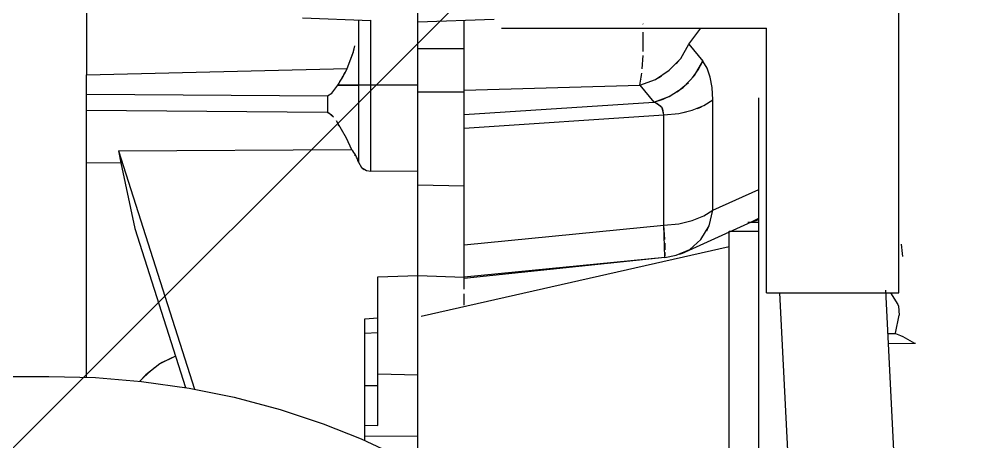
# Model space of a CAD drawing. Header units: millimetres. Extents: x 1084702 to 1166801, y 36632 to 124519.
# Drawn here: x 1103261.5 to 1103407.1, y 47632.4 to 47696.2 of the extents above; entities that cross this region are included whole.
import ezdxf

# ---------------------------------------------------------------- set-up
doc = ezdxf.new("R2010")
doc.units = ezdxf.units.MM
doc.header["$LTSCALE"] = 250
doc.layers.get('0').update_dxf_attribs({"color": 255})
doc.layers.add('%posline', color=240, linetype='Continuous')
doc.layers.add('%symbol', color=1, linetype='Continuous')
doc.styles.add('ROMANS', font='ROMANS.shx', dxfattribs={"height": 100})
doc.dimstyles.new('dott', dxfattribs={"dimscale": 100, "dimtxt": 150, "dimasz": 0.01, "dimexe": 0.5, "dimexo": 1, "dimgap": 1, "dimtad": 1, "dimdsep": 46, "dimtxsty": 'ROMANS', "dimcen": 1.5, "dimclrd": 1, "dimclre": 1, "dimclrt": 2, "dimazin": 2, "dimtfac": 1, "dimtmove": 2, "dimatfit": 3, "dimldrblk": 'DOT', "dimfxl": 1, "dimtvp": 100, "dimtolj": 1, "dimarcsym": 0})

# ---------------------------------------------------------------- blocks, each defined once
blk = doc.blocks.new('_Dot')
at = {"color": 0, "linetype": 'ByBlock', "lineweight": -2}
blk.add_line((-0.5, 0), (-1, 0), dxfattribs=at)
at = {"color": 0, "linetype": 'ByBlock', "const_width": 0.5}
blk.add_lwpolyline([(-0.25, 0, 1), (0.25, 0, 1)], format="xyb", close=True, dxfattribs=at)
blk = doc.blocks.new('GENERATOR-CENTER')
for p, q in [((-1423.47, -177.43), (-1423.47, -77.43)), ((-1496.11, -136.49), (-1496.11, -127.76)), ((-1546.11, -131.69), (-1546.11, -144.51)), ((-1546.11, -134.93), (-1546.11, -136.23)), ((-1513.51, -135.9), (-1503.18, -136.26)), ((-1505.06, -136.19), (-1505.06, -146)), ((-1505.06, -136.23), (-1505.06, -136.19)), ((-1503.26, -136.25), (-1503.18, -136.26)), ((-1503.18, -136.28), (-1503.18, -136.26)), ((-1503.18, -139.26), (-1503.18, -136.28)), ((-1496.19, -136.5), (-1496.14, -136.5)), ((-1496.14, -136.5), (-1496.11, -136.5)), ((-1496.11, -136.5), (-1484.57, -136.1)), ((-1496.11, -140.52), (-1496.11, -136.49)), ((-1496.11, -146), (-1496.11, -136.49)), ((-1489.11, -140.52), (-1489.11, -136.26)), ((-1462.09, -136.82), (-1462.1, -136.81)), ((-1546.11, -138.34), (-1546.11, -139.81)), ((-1505.06, -138.02), (-1505.06, -141.91)), ((-1503.18, -137.37), (-1503.18, -137.27)), ((-1489.11, -140.52), (-1489.11, -136.94)), ((-1483.47, -137.43), (-1443.47, -137.43)), ((-1462.08, -140.95), (-1462.08, -138.04)), ((-1455.15, -139.87), (-1453.35, -137.43)), ((-1443.47, -177.43), (-1443.47, -137.43)), ((-1503.18, -141.12), (-1503.18, -139.26)), ((-1506.76, -143.56), (-1505.83, -141)), ((-1506.76, -143.56), (-1505.86, -141.14)), ((-1505.86, -141.14), (-1505.65, -140.3)), ((-1505.83, -141), (-1505.61, -140.11)), ((-1503.18, -146), (-1503.18, -141.12)), ((-1496.11, -140.52), (-1489.11, -140.52)), ((-1496.11, -140.52), (-1489.11, -140.52)), ((-1489.11, -147.05), (-1489.11, -140.52)), ((-1489.11, -147.05), (-1489.11, -140.52)), ((-1462.05, -140.33), (-1462.04, -140.32)), ((-1456.39, -142), (-1455.15, -139.87)), ((-1455.15, -139.87), (-1453.07, -142.45)), ((-1455.15, -139.87), (-1453.07, -142.45)), ((-1546.11, -141.94), (-1546.11, -144.51)), ((-1503.18, -141.54), (-1503.18, -141.32)), ((-1462.21, -143.58), (-1462.09, -141.56)), ((-1458.12, -143.81), (-1456.39, -142)), ((-1457.07, -142.81), (-1456.71, -142.39)), ((-1454.31, -144.57), (-1453.07, -142.45)), ((-1453.75, -143.75), (-1453.07, -142.45)), ((-1452.43, -143.48), (-1453.07, -142.45)), ((-1452.43, -143.48), (-1453.07, -142.45)), ((-1546.11, -144.51), (-1506.76, -143.56)), ((-1546.11, -144.51), (-1506.76, -143.56)), ((-1460.23, -145.19), (-1458.12, -143.81)), ((-1454.63, -144.97), (-1453.75, -143.75)), ((-1451.94, -144.82), (-1452.43, -143.48)), ((-1451.94, -144.82), (-1452.43, -143.48)), ((-1546.11, -147.42), (-1546.11, -144.51)), ((-1546.11, -147.42), (-1546.11, -144.51)), ((-1462.55, -146.03), (-1462.27, -144.22)), ((-1462.55, -146.03), (-1460.23, -145.19)), ((-1462.37, -145.19), (-1462.39, -145.18)), ((-1462.33, -145.24), (-1462.34, -145.23)), ((-1462.3, -144.59), (-1462.28, -144.58)), ((-1462.28, -144.58), (-1462.26, -144.57)), ((-1459.78, -144.95), (-1459.3, -144.67)), ((-1456.05, -146.39), (-1454.31, -144.57)), ((-1451.63, -146.43), (-1451.94, -144.82)), ((-1451.63, -146.43), (-1451.94, -144.82)), ((-1509.1, -147.27), (-1508.17, -146.04)), ((-1508.92, -147.07), (-1508.17, -146.04)), ((-1508.17, -146.04), (-1507.66, -146.04)), ((-1508.16, -146.01), (-1507.66, -146.01)), ((-1507.66, -146.01), (-1505.99, -146.01)), ((-1507.66, -146.04), (-1505.99, -146.04)), ((-1505.99, -146.01), (-1505.06, -146)), ((-1505.99, -146.04), (-1505.06, -146.04)), ((-1505.06, -146), (-1504.85, -146)), ((-1505.06, -146), (-1505.06, -156.57)), ((-1505.06, -146), (-1504.85, -146)), ((-1505.06, -146.04), (-1505.06, -156.3)), ((-1504.85, -146), (-1504.15, -146)), ((-1504.85, -146), (-1504.15, -146)), ((-1504.15, -146), (-1503.18, -146)), ((-1504.15, -146), (-1503.18, -146)), ((-1503.18, -146), (-1496.11, -146)), ((-1503.18, -146), (-1496.11, -146)), ((-1503.18, -151.26), (-1503.18, -146)), ((-1496.11, -150.88), (-1496.11, -146)), ((-1496.11, -159.08), (-1496.11, -146)), ((-1496.11, -147.05), (-1489.11, -147.05)), ((-1496.11, -147.05), (-1489.11, -147.05)), ((-1489.11, -146.81), (-1462.55, -146.03)), ((-1489.11, -146.81), (-1462.55, -146.03)), ((-1489.11, -151.16), (-1489.11, -147.05)), ((-1489.11, -161.28), (-1489.11, -147.05)), ((-1462.55, -146.03), (-1460.47, -148.61)), ((-1462.55, -146.03), (-1460.47, -148.61)), ((-1458.15, -147.77), (-1456.05, -146.39)), ((-1456.94, -147.06), (-1455.22, -145.63)), ((-1451.53, -148.28), (-1451.63, -146.43)), ((-1451.53, -148.28), (-1451.63, -146.43)), ((-1546.11, -147.51), (-1546.11, -147.33)), ((-1546.11, -149.86), (-1546.11, -147.42)), ((-1546.09, -147.42), (-1509.73, -147.64)), ((-1546.09, -147.42), (-1546.08, -147.42)), ((-1509.75, -147.65), (-1509.1, -147.27)), ((-1509.75, -147.64), (-1509.75, -150.2)), ((-1509.75, -147.65), (-1509.73, -147.64)), ((-1460.47, -148.61), (-1458.15, -147.77)), ((-1460.47, -148.61), (-1459.06, -148.17)), ((-1459.06, -148.17), (-1457.7, -147.53)), ((-1452.9, -149.15), (-1451.53, -148.28)), ((-1451.53, -164.93), (-1451.53, -148.28)), ((-1451.53, -164.93), (-1451.53, -148.28)), ((-1444.61, -157.22), (-1444.61, -147.99)), ((-1509.77, -150.2), (-1546.13, -149.86)), ((-1546.11, -157.76), (-1546.11, -149.86)), ((-1546.11, -157.76), (-1546.11, -149.86)), ((-1489.11, -150.5), (-1460.47, -148.61)), ((-1489.11, -150.5), (-1460.47, -148.61)), ((-1459.99, -148.82), (-1460.47, -148.61)), ((-1460.23, -148.71), (-1460.47, -148.61)), ((-1459.39, -149.28), (-1460.23, -148.71)), ((-1459.21, -149.49), (-1459.99, -148.82)), ((-1458.93, -150.55), (-1459.21, -149.49)), ((-1459.1, -149.68), (-1459.21, -149.5)), ((-1458.93, -150.55), (-1459.1, -149.68)), ((-1456.7, -150.33), (-1454.65, -149.85)), ((-1454.65, -149.85), (-1452.9, -149.15)), ((-1453.86, -149.58), (-1453.24, -149.32)), ((-1509.75, -150.16), (-1509.17, -150.48)), ((-1509.59, -150.19), (-1508.84, -150.86)), ((-1509.17, -150.48), (-1508.83, -150.86)), ((-1508.45, -151.38), (-1506.91, -153.99)), ((-1508.45, -151.39), (-1506.91, -153.99)), ((-1503.18, -158.44), (-1503.18, -150.47)), ((-1503.18, -159.04), (-1503.18, -151.41)), ((-1489.11, -152.54), (-1458.93, -150.55)), ((-1489.11, -152.54), (-1458.93, -150.55)), ((-1458.93, -150.55), (-1456.7, -150.33)), ((-1458.93, -167.2), (-1458.93, -150.55)), ((-1458.93, -167.2), (-1458.93, -150.55)), ((-1456.29, -150.25), (-1455.56, -150.1)), ((-1546.11, -152.79), (-1546.11, -152.12)), ((-1508.11, -152.13), (-1508.01, -152.12)), ((-1508.11, -152.13), (-1508.01, -152.12)), ((-1496.11, -155.47), (-1496.11, -152.3)), ((-1489.11, -155.05), (-1489.11, -152.51)), ((-1506.91, -153.99), (-1506.09, -155.79)), ((-1506.91, -153.99), (-1506.09, -155.78)), ((-1541.31, -155.97), (-1506.09, -155.78)), ((-1541.31, -155.97), (-1506.09, -155.78)), ((-1541.31, -155.97), (-1540.92, -157.79)), ((-1541.31, -155.97), (-1540.92, -157.79)), ((-1541.31, -155.97), (-1529.82, -191.98)), ((-1505.61, -156.67), (-1505.61, -156.61)), ((-1505.61, -156.67), (-1505.61, -156.61)), ((-1505.06, -156.57), (-1505.06, -157.39)), ((-1496.11, -159.08), (-1496.11, -157.2)), ((-1489.11, -158.52), (-1489.11, -156.46)), ((-1444.61, -249.43), (-1444.61, -157.22)), ((-1546.11, -190.16), (-1546.11, -157.76)), ((-1546.11, -157.76), (-1540.92, -157.79)), ((-1546.11, -157.76), (-1540.92, -157.79)), ((-1540.92, -157.79), (-1538.82, -167.73)), ((-1540.92, -157.79), (-1538.82, -167.73)), ((-1505.06, -157.38), (-1505.06, -157.68)), ((-1505.06, -157.67), (-1505.06, -157.68)), ((-1505.06, -157.68), (-1504.58, -158.49)), ((-1504.58, -158.49), (-1503.85, -158.93)), ((-1504.41, -158.64), (-1504.21, -158.77)), ((-1503.85, -158.93), (-1503.18, -159.05)), ((-1503.19, -159.05), (-1503.18, -159.05)), ((-1496.11, -159.08), (-1503.18, -159.04)), ((-1496.11, -159.08), (-1503.18, -159.04)), ((-1501.11, -159.06), (-1501.11, -159.05)), ((-1501.11, -159.06), (-1501.11, -159.05)), ((-1496.11, -174.81), (-1496.11, -159.08)), ((-1496.11, -174.81), (-1496.11, -159.08)), ((-1496.11, -161.09), (-1489.11, -161.28)), ((-1496.11, -161.09), (-1489.11, -161.28)), ((-1489.11, -175.01), (-1489.11, -161.28)), ((-1489.11, -175.01), (-1489.11, -161.28)), ((-1451.53, -164.93), (-1444.61, -161.79)), ((-1546.11, -165.42), (-1546.11, -165.33)), ((-1454.65, -166.5), (-1452.9, -165.81)), ((-1454.65, -166.5), (-1452.9, -165.81)), ((-1452.9, -165.81), (-1451.53, -164.93)), ((-1452.9, -165.81), (-1451.53, -164.93)), ((-1452.13, -167.32), (-1451.53, -164.93)), ((-1489.11, -170.19), (-1458.93, -167.2)), ((-1489.11, -170.19), (-1458.93, -167.2)), ((-1458.93, -167.2), (-1456.7, -166.98)), ((-1458.93, -167.2), (-1456.7, -166.98)), ((-1458.79, -169.35), (-1458.93, -167.2)), ((-1458.78, -172.02), (-1458.93, -167.2)), ((-1456.7, -166.98), (-1454.65, -166.5)), ((-1456.7, -166.98), (-1454.65, -166.5)), ((-1456.25, -171.46), (-1445.73, -166.69)), ((-1453.34, -169.35), (-1452.13, -167.32)), ((-1445, -166.76), (-1446.29, -166.8)), ((-1444.61, -166.79), (-1445.95, -166.78)), ((-1445.73, -166.69), (-1444.61, -166.14)), ((-1445.73, -166.69), (-1444.61, -166.33)), ((-1445.73, -166.69), (-1445.73, -166.69)), ((-1538.82, -167.73), (-1531.16, -191.75)), ((-1458.87, -168.21), (-1458.86, -168.21)), ((-1458.87, -168.21), (-1458.86, -168.21)), ((-1452.47, -168.04), (-1452.19, -167.47)), ((-1452.28, -167.53), (-1452.26, -167.53)), ((-1452.28, -167.53), (-1452.26, -167.53)), ((-1449.11, -168.11), (-1444.61, -168.11)), ((-1449.11, -220.43), (-1449.11, -168.11)), ((-1458.73, -170.94), (-1458.77, -169.9)), ((-1455.04, -170.86), (-1453.34, -169.35)), ((-1495.61, -180.94), (-1449.11, -170.44)), ((-1458.8, -172.07), (-1457.11, -171.72)), ((-1458.77, -171.82), (-1458.76, -171.82)), ((-1458.77, -171.82), (-1458.76, -171.82)), ((-1458.75, -171.86), (-1458.73, -171.34)), ((-1457.11, -171.72), (-1455.04, -170.86)), ((-1456.53, -171.56), (-1455.97, -171.35)), ((-1489.11, -175.02), (-1458.78, -172.02)), ((-1489.11, -175.19), (-1458.82, -172.05)), ((-1489.11, -175.19), (-1458.82, -172.05)), ((-1458.87, -172.05), (-1458.8, -172.07)), ((-1458.8, -172.07), (-1458.78, -172.03)), ((-1502.11, -175.02), (-1496.11, -174.81)), ((-1502.11, -175.27), (-1502.11, -175)), ((-1502.11, -175.57), (-1502.11, -175.27)), ((-1502.11, -176.6), (-1502.11, -175.57)), ((-1496.11, -174.81), (-1489.11, -175.06)), ((-1496.11, -189.79), (-1496.11, -174.81)), ((-1496.11, -189.79), (-1496.11, -174.81)), ((-1489.11, -175.36), (-1489.11, -175.01)), ((-1489.11, -176.86), (-1489.11, -175.43)), ((-1502.11, -177.34), (-1502.11, -176.6)), ((-1502.11, -179.66), (-1502.11, -177.16)), ((-1489.11, -179.28), (-1489.11, -177.59)), ((-1443.47, -177.43), (-1423.47, -177.43)), ((-1441.48, -177.43), (-1438.05, -246.23)), ((-1425.48, -177.03), (-1421.95, -247.97)), ((-1424.7, -177.43), (-1423.63, -179.18)), ((-1502.11, -188.16), (-1502.11, -179.66)), ((-1502.11, -182.77), (-1502.11, -179.67)), ((-1423.63, -179.18), (-1423.53, -179.44)), ((-1423.53, -179.44), (-1423.41, -180.78)), ((-1546.11, -182.26), (-1546.11, -181.54)), ((-1546.11, -182.11), (-1546.11, -182)), ((-1504.11, -181.33), (-1502.11, -181.2)), ((-1504.11, -181.33), (-1502.11, -181.2)), ((-1504.11, -183.51), (-1504.11, -181.33)), ((-1504.11, -183.51), (-1504.11, -181.33)), ((-1423.96, -183.51), (-1423.41, -180.78)), ((-1504.11, -183.51), (-1502.11, -183.4)), ((-1504.11, -183.51), (-1502.11, -183.4)), ((-1504.11, -191.41), (-1504.11, -183.51)), ((-1504.11, -184.5), (-1504.11, -183.51)), ((-1504.11, -183.52), (-1504.11, -183.51)), ((-1502.11, -186.02), (-1502.11, -183.8)), ((-1425.15, -183.59), (-1423.98, -183.57)), ((-1423.98, -183.57), (-1423.96, -183.51)), ((-1423.98, -183.57), (-1423.2, -183.85)), ((-1423.2, -183.85), (-1422.87, -184)), ((-1422.87, -184), (-1421.12, -185.02)), ((-1425.08, -185.07), (-1421.12, -185.02)), ((-1421.12, -185.02), (-1420.97, -185.02)), ((-1532.67, -187), (-1535.06, -188.17)), ((-1532.67, -187), (-1534.72, -187.96)), ((-1504.11, -188.72), (-1504.11, -187.57)), ((-1502.11, -189.66), (-1502.11, -187.16)), ((-1535.83, -188.71), (-1537.46, -190.15)), ((-1535.06, -188.17), (-1537.14, -189.82)), ((-1534.72, -187.96), (-1535.2, -188.26)), ((-1573.46, -190.04), (-1551.79, -190.04)), ((-1551.79, -190.04), (-1544.77, -190.23)), ((-1544.77, -190.23), (-1537.8, -190.82)), ((-1537.14, -189.82), (-1538.05, -190.79)), ((-1537.46, -190.15), (-1537.83, -190.54)), ((-1537.14, -189.96), (-1537.14, -189.93)), ((-1537.14, -189.96), (-1537.14, -189.93)), ((-1536.56, -189.45), (-1536.56, -189.44)), ((-1502.11, -197.46), (-1502.11, -189.66)), ((-1502.11, -189.66), (-1496.11, -189.79)), ((-1502.11, -197.46), (-1502.11, -189.66)), ((-1502.11, -189.66), (-1496.11, -189.79)), ((-1496.11, -199.05), (-1496.11, -189.79)), ((-1496.11, -199.05), (-1496.11, -189.79)), ((-1537.8, -190.82), (-1530.61, -191.84)), ((-1530.61, -191.84), (-1523.85, -193.21)), ((-1504.11, -191.41), (-1502.11, -191.41)), ((-1504.11, -197.41), (-1504.11, -191.41)), ((-1504.11, -191.41), (-1502.11, -191.41)), ((-1504.11, -197.41), (-1504.11, -191.41)), ((-1502.11, -197.46), (-1502.11, -191.41)), ((-1523.85, -193.21), (-1516.86, -195.06)), ((-1516.86, -195.06), (-1510.39, -197.21)), ((-1510.39, -197.21), (-1504.67, -199.48)), ((-1504.11, -197.41), (-1502.11, -197.46)), ((-1504.11, -199.1), (-1504.11, -197.41)), ((-1504.11, -199.1), (-1504.11, -197.41)), ((-1504.11, -197.41), (-1502.11, -197.46)), ((-1504.67, -199.48), (-1498.2, -202.52)), ((-1504.11, -199.1), (-1496.11, -199.05)), ((-1504.11, -199.1), (-1496.11, -199.05)), ((-1504.11, -199.72), (-1504.11, -199.1)), ((-1496.11, -203.62), (-1496.11, -199.05))]:
    blk.add_line(p, q)
for centre, radius, start, end in [((-1528.8, -132.61), 24.61, 326.9252, 333.5815), ((-1528.8, -132.61), 24.61, 327.616, 333.5816), ((-1509.35, -158.8), 4.44, 14.6359, 42.7775), ((-1509.35, -158.8), 4.44, 14.6363, 42.7777), ((-1167.75, -141.22), 256.99, 186.4468, 186.8654)]:
    blk.add_arc(centre, radius, start, end)
blk = doc.blocks.new('BL_1-deck_B4_2')
blk.add_blockref('GENERATOR-CENTER', (87054.78, 16083.83))

msp = doc.modelspace()

# ---------------------------------------------------------------- hatches: boundary and pattern name
at = {"layer": '%symbol', "true_color": 0x939598}
h = msp.add_hatch(dxfattribs=at)
h.set_pattern_fill('ANSI31', color=252, scale=100)
h.paths.add_polyline_path([(1097892.6, 52632.31), (1097892.6, 43032.31), (1109392.6, 43032.31), (1109392.6, 52632.31)])

# ---------------------------------------------------------------- block references
msp.add_blockref('BL_1-deck_B4_2', (1017763.01, 31748.48))

# ---------------------------------------------------------------- leaders
at = {"layer": '%posline', "linetype": 'ByBlock'}
msp.add_leader([(1105977.01, 46518.41), (1099711.3, 53457.36)], dimstyle='dott', override={"dimasz": 2, "dimgap": 1, "dimtad": 0, "dimclrd": 256}, dxfattribs=at)

doc.saveas('drawing.dxf')
